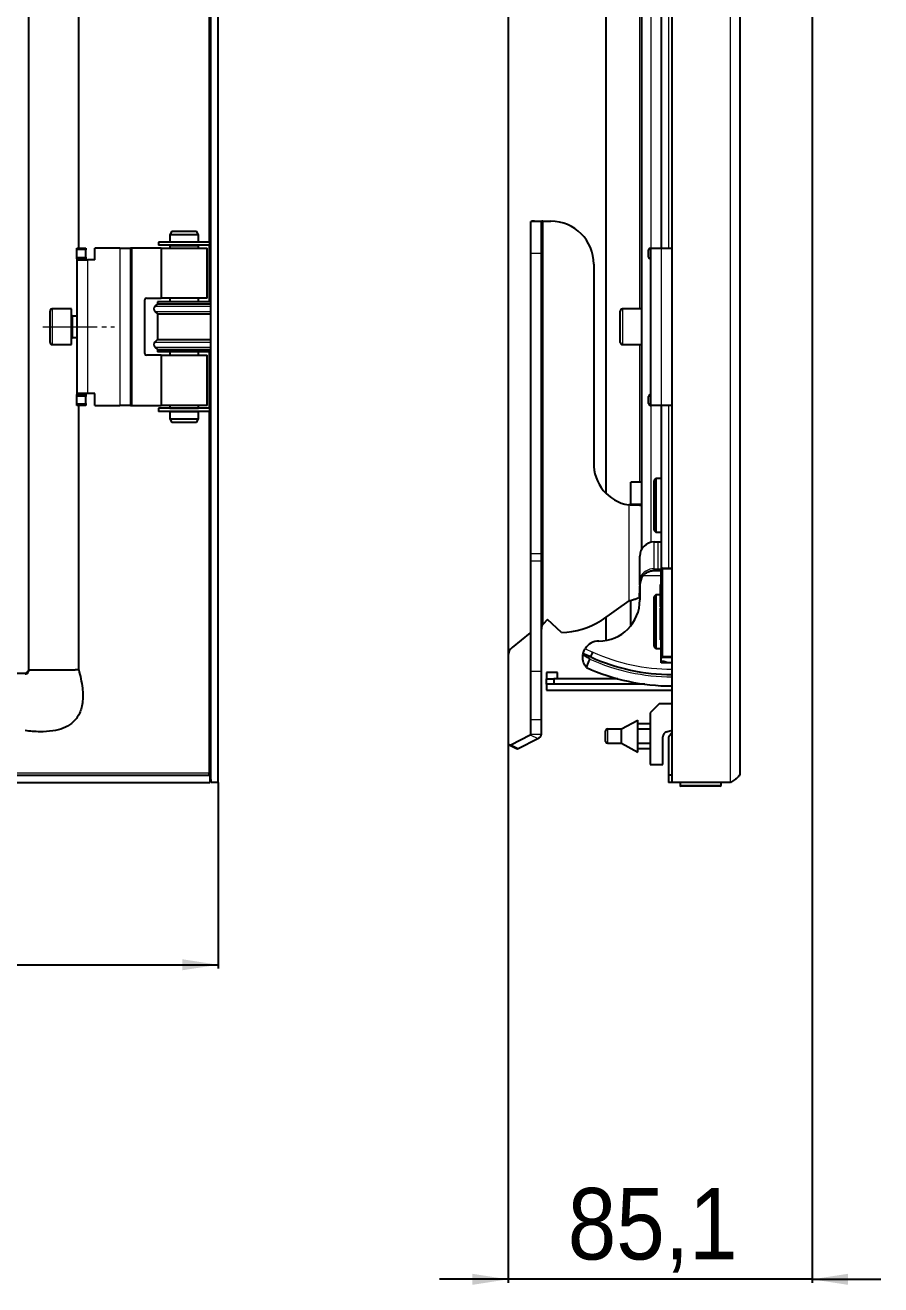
# Model space of a CAD drawing. Header units: millimetres. Extents: x -834 to 1639, y -465 to 1013.
# Drawn here: x 206.3 to 445.8, y -365.7 to -13.3 of the extents above; entities that cross this region are included whole.
import ezdxf

# ---------------------------------------------------------------- set-up
doc = ezdxf.new("R2010")
doc.units = ezdxf.units.MM
doc.linetypes.add('SLD-Осевая', pattern=[19.05, 15.24, -1.27, 1.27, -1.27])
doc.linetypes.add('SLD-Сплошная', pattern=[0])
doc.layers.add('FORMAT', color=7, linetype='SLD-Сплошная')
doc.styles.add('SLDTEXTSTYLE0', font='GOTHICI.TTF', dxfattribs={"width": 0.913})
doc.styles.add('SLDTEXTSTYLE1', font='GOTHIC.TTF', dxfattribs={"width": 0.913})
doc.dimstyles.new('SLDDIMSTYLE0', dxfattribs={"dimtxt": 20, "dimasz": 10, "dimexe": 0, "dimexo": 0.0625, "dimgap": 5, "dimtad": 2, "dimdec": 1, "dimrnd": 1e-09, "dimzin": 12, "dimdsep": 46, "dimtxsty": 'SLDTEXTSTYLE0', "dimsah": 1, "dimcen": 0.09, "dimadec": 0, "dimazin": 3, "dimtfac": 1, "dimtofl": 0, "dimtmove": 0, "dimatfit": 3, "dimfxl": 0, "dimfrac": 2, "dimtolj": 1, "dimtzin": 12, "dimarcsym": 0})
doc.dimstyles.new('SLDDIMSTYLE1', dxfattribs={"dimtxt": 20, "dimasz": 10, "dimexe": 0, "dimexo": 0.0625, "dimgap": 5, "dimtad": 2, "dimdec": 1, "dimrnd": 1e-09, "dimzin": 12, "dimdsep": 46, "dimtxsty": 'SLDTEXTSTYLE0', "dimsah": 1, "dimcen": 0.09, "dimadec": 0, "dimazin": 3, "dimtfac": 1, "dimtmove": 0, "dimatfit": 0, "dimfxl": 0, "dimfrac": 2, "dimtolj": 1, "dimtzin": 12, "dimarcsym": 0})

# ---------------------------------------------------------------- blocks, each defined once
blk = doc.blocks.new('_D_5')
at = {"layer": 'FORMAT'}
for p, q in [((341.45, 694.28), (341.45, -365.15)), ((426.53, 175.34), (426.53, -365.15)), ((341.45, -364.15), (322.22, -364.15)), ((426.53, -364.15), (341.45, -364.15)), ((426.53, -364.15), (445.76, -364.15))]:
    blk.add_line(p, q, dxfattribs=at)
for points in [[(341.45, -364.15), (331.45, -362.61), (331.45, -365.69)], [(426.53, -364.15), (436.53, -365.69), (436.53, -362.61)]]:
    blk.add_solid(points, dxfattribs=at)
at = {"layer": 'FORMAT', "insert": (358.13, -338.6), "char_height": 20, "attachment_point": 1, "style": 'SLDTEXTSTYLE1'}
blk.add_mtext('85,1', dxfattribs=at)
blk = doc.blocks.new('_D_8')
at = {"layer": 'FORMAT'}
for p, q in [((-234.72, -225.16), (-234.72, -277.15)), ((260.28, -225.16), (260.28, -277.15)), ((-234.72, -276.15), (260.28, -276.15))]:
    blk.add_line(p, q, dxfattribs=at)
for points in [[(-234.72, -276.15), (-224.72, -277.69), (-224.72, -274.61)], [(260.28, -276.15), (250.28, -274.61), (250.28, -277.69)]]:
    blk.add_solid(points, dxfattribs=at)
at = {"layer": 'FORMAT', "insert": (-9.39, -250.6), "char_height": 20, "attachment_point": 1, "style": 'SLDTEXTSTYLE1'}
blk.add_mtext('495', dxfattribs=at)

msp = doc.modelspace()

# ---------------------------------------------------------------- linework, layer by layer
at = {"color": 7, "linetype": 'SLD-Сплошная', "lineweight": 25}
for p, q in [((258.28, -225.15), (258.28, 729.85)), ((260.28, -225.15), (260.28, 729.85)), ((387.32, -225.15), (387.32, 729.85)), ((406.32, 727.25), (406.32, -222.55)), ((207.28, -193.65), (207.28, 698.35)), ((378.82, 691.25), (378.82, -159.91)), ((368.82, 648.97), (368.82, -144.26)), ((221.28, -75.65), (221.28, 580.35)), ((384.32, 580.35), (384.32, -75.65)), ((350.83, -68.17), (347.83, -68.17)), ((347.83, -77.15), (347.83, -68.17)), ((348.8, -68.15), (350.92, -68.15)), ((350.83, -77.15), (350.83, -68.17)), ((351.13, -68.15), (350.92, -68.15)), ((351.13, -68.15), (353.43, -68.15)), ((243.63, -73.95), (243.63, -74.85)), ((257.93, -73.95), (243.63, -73.95)), ((247.35, -70.9), (246.78, -71.9)), ((246.78, -71.9), (246.78, -73.9)), ((254.78, -71.9), (246.78, -71.9)), ((246.78, -73.9), (254.78, -73.9)), ((247.28, -73.9), (247.28, -73.95)), ((247.35, -70.9), (254.2, -70.9)), ((254.78, -71.9), (254.2, -70.9)), ((254.28, -73.95), (254.28, -73.9)), ((254.78, -73.9), (254.78, -71.9)), ((257.93, -74.85), (257.93, -73.95)), ((220.73, -75.65), (223.23, -75.65)), ((220.73, -76.15), (220.73, -75.65)), ((220.73, -78.15), (220.73, -76.15)), ((223.23, -75.65), (223.23, -76.15)), ((223.23, -78.15), (223.23, -76.15)), ((232.73, -75.65), (225.73, -75.65)), ((225.73, -78.95), (225.73, -75.65)), ((232.73, -75.65), (235.73, -75.65)), ((235.73, -75.65), (235.73, -119.65)), ((236.23, -75.65), (235.73, -75.65)), ((244.33, -75.65), (236.23, -75.65)), ((257.93, -74.85), (243.63, -74.85)), ((244.33, -75.65), (244.33, -89.65)), ((244.33, -75.65), (257.23, -75.65)), ((246.78, -74.9), (246.78, -75.65)), ((246.78, -74.9), (254.78, -74.9)), ((247.28, -74.85), (247.28, -74.9)), ((254.28, -74.9), (254.28, -74.85)), ((254.78, -75.65), (254.78, -74.9)), ((257.23, -89.65), (257.23, -75.65)), ((347.83, -161.2), (347.83, -77.15)), ((350.83, -161.2), (350.83, -77.15)), ((380.77, -78.15), (380.77, -76.15)), ((381.27, -75.65), (381.27, -119.65)), ((381.27, -75.65), (384.27, -75.65)), ((384.27, -75.65), (387.32, -75.65)), ((220.73, -78.65), (220.73, -78.15)), ((223.23, -78.65), (220.73, -78.65)), ((220.73, -78.65), (220.73, -78.95)), ((220.73, -78.95), (223.73, -78.95)), ((220.73, -78.95), (220.73, -116.35)), ((223.23, -78.15), (223.23, -78.65)), ((223.23, -78.95), (223.23, -78.65)), ((225.73, -78.95), (223.73, -78.95)), ((365.43, -80.15), (365.43, -135.65)), ((239.73, -105.15), (239.73, -90.15)), ((240.23, -89.65), (244.33, -89.65)), ((243.28, -91.25), (242.58, -91.93)), ((243.28, -90.65), (243.28, -91.25)), ((258.28, -90.65), (243.28, -90.65)), ((243.28, -91.25), (258.28, -91.25)), ((257.23, -89.65), (244.33, -89.65)), ((246.78, -89.65), (246.78, -90.65)), ((254.78, -90.65), (254.78, -89.65)), ((213.23, -97.65), (213.23, -93.25)), ((219.23, -92.65), (213.83, -92.65)), ((219.23, -97.65), (219.23, -92.65)), ((220.73, -94.65), (219.48, -94.65)), ((242.58, -93.36), (243.28, -94.05)), ((243.28, -94.05), (243.28, -101.25)), ((243.28, -94.05), (258.28, -94.05)), ((372.82, -97.65), (372.82, -93.25)), ((378.82, -92.65), (373.42, -92.65)), ((213.23, -102.05), (213.23, -97.65)), ((219.23, -102.65), (219.23, -97.65)), ((372.82, -102.05), (372.82, -97.65)), ((219.48, -100.65), (220.73, -100.65)), ((243.28, -101.25), (242.58, -101.93)), ((243.28, -101.25), (258.28, -101.25)), ((213.83, -102.65), (219.23, -102.65)), ((244.33, -105.65), (240.23, -105.65)), ((242.58, -103.36), (243.28, -104.05)), ((243.28, -104.05), (243.28, -104.65)), ((243.28, -104.05), (258.28, -104.05)), ((258.28, -104.65), (243.28, -104.65)), ((244.33, -105.65), (244.33, -119.65)), ((244.33, -105.65), (257.23, -105.65)), ((246.78, -104.65), (246.78, -105.65)), ((254.78, -105.65), (254.78, -104.65)), ((257.23, -119.65), (257.23, -105.65)), ((373.42, -102.65), (378.82, -102.65)), ((223.73, -116.35), (220.73, -116.35)), ((220.73, -116.35), (220.73, -116.65)), ((220.73, -116.65), (223.23, -116.65)), ((220.73, -117.15), (220.73, -116.65)), ((220.73, -119.15), (220.73, -117.15)), ((220.73, -119.65), (220.73, -119.15)), ((223.23, -119.65), (220.73, -119.65)), ((221.28, -193.65), (221.28, -119.65)), ((223.23, -116.65), (223.23, -116.35)), ((223.23, -116.65), (223.23, -117.15)), ((223.23, -119.15), (223.23, -117.15)), ((223.23, -119.15), (223.23, -119.65)), ((225.73, -116.35), (223.73, -116.35)), ((225.73, -119.65), (225.73, -116.35)), ((225.73, -119.65), (232.73, -119.65)), ((235.73, -119.65), (232.73, -119.65)), ((235.73, -119.65), (236.23, -119.65)), ((236.23, -119.65), (244.33, -119.65)), ((257.23, -119.65), (244.33, -119.65)), ((246.78, -119.65), (246.78, -120.4)), ((254.78, -120.4), (254.78, -119.65)), ((380.77, -119.15), (380.77, -117.15)), ((384.27, -119.65), (381.27, -119.65)), ((387.32, -119.65), (384.27, -119.65)), ((384.32, -119.65), (384.32, -165.15)), ((243.63, -120.45), (243.63, -121.35)), ((257.93, -120.45), (243.63, -120.45)), ((257.93, -121.35), (243.63, -121.35)), ((246.78, -120.4), (254.78, -120.4)), ((246.78, -121.4), (246.78, -123.4)), ((246.78, -121.4), (254.78, -121.4)), ((247.28, -120.4), (247.28, -120.45)), ((247.28, -121.35), (247.28, -121.4)), ((254.28, -120.45), (254.28, -120.4)), ((254.28, -121.4), (254.28, -121.35)), ((254.78, -123.4), (254.78, -121.4)), ((257.93, -121.35), (257.93, -120.45)), ((246.78, -123.4), (247.35, -124.4)), ((246.78, -123.4), (247, -123.4)), ((247, -123.4), (254.78, -123.4)), ((247.55, -124.4), (247.35, -124.4)), ((254.2, -124.4), (247.55, -124.4)), ((254.2, -124.4), (254.78, -123.4)), ((382.82, -140.15), (382.32, -140.65)), ((382.32, -147.65), (382.32, -140.65)), ((384.32, -140.15), (382.82, -140.15)), ((382.82, -140.15), (382.82, -147.65)), ((378.82, -141.11), (375.82, -141.11)), ((375.82, -141.25), (375.82, -141.11)), ((375.82, -147.4), (375.82, -141.25)), ((378.82, -147.4), (375.82, -147.4)), ((382.32, -154.65), (382.32, -147.65)), ((382.82, -147.65), (382.82, -155.15)), ((382.32, -154.65), (382.82, -155.15)), ((382.32, -157.85), (382.35, -157.85)), ((382.32, -157.85), (382.32, -157.85)), ((382.35, -157.85), (383.31, -157.85)), ((382.82, -155.15), (384.32, -155.15)), ((383.31, -157.85), (384.32, -157.85)), ((347.83, -163.2), (347.83, -161.2)), ((350.83, -163.2), (350.83, -161.2)), ((378.32, -167.79), (378.32, -161.85)), ((378.32, -167.78), (378.32, -161.85)), ((347.83, -194.09), (347.83, -163.2)), ((350.83, -194.09), (350.83, -163.2)), ((384.32, -165.15), (384.62, -165.15)), ((384.32, -189.85), (384.32, -165.45)), ((384.62, -165.15), (385.27, -165.15)), ((385.27, -165.15), (386.32, -165.15)), ((386.32, -165.15), (387.32, -165.15)), ((378.32, -169.85), (378.32, -167.79)), ((382.32, -165.85), (384.32, -165.85)), ((378.21, -172), (378.22, -172)), ((378.22, -170.17), (378.32, -170.17)), ((378.22, -170.31), (378.32, -170.31)), ((378.22, -170.31), (378.22, -171.86)), ((378.22, -171.86), (378.32, -171.86)), ((378.22, -172), (378.32, -172)), ((378.22, -172.07), (378.32, -172.07)), ((378.22, -172.2), (378.32, -172.2)), ((378.22, -173.2), (378.22, -172.2)), ((378.32, -169.85), (378.32, -174.1)), ((382.82, -172.65), (382.32, -173.15)), ((384.12, -172.65), (382.82, -172.65)), ((382.82, -172.65), (382.82, -180.15)), ((384.12, -169.79), (384.32, -169.79)), ((384.12, -172.75), (384.12, -169.79)), ((375.22, -174.35), (367.46, -179.79)), ((375.82, -181.26), (375.82, -174.17)), ((378.22, -173.7), (378.22, -173.2)), ((378.22, -173.2), (378.32, -173.2)), ((378.22, -173.7), (378.32, -173.7)), ((382.32, -180.15), (382.32, -173.15)), ((384.09, -176.19), (384.32, -176.19)), ((384.12, -172.75), (384.32, -172.75)), ((384.12, -174.74), (384.12, -172.75)), ((384.12, -174.74), (384.32, -174.74)), ((384.12, -176.1), (384.12, -174.74)), ((384.12, -176.1), (384.32, -176.1)), ((352.43, -179.51), (351.13, -180.91)), ((356.37, -183.15), (352.43, -179.51)), ((368.82, -178.84), (368.82, -185.33)), ((384.12, -179.35), (384.09, -179.35)), ((384.12, -177.76), (384.12, -176.35)), ((384.12, -177.76), (384.32, -177.76)), ((384.12, -178.8), (384.12, -177.76)), ((384.12, -178.8), (384.32, -178.8)), ((384.12, -180.68), (384.12, -178.8)), ((382.32, -187.15), (382.32, -180.15)), ((382.82, -180.15), (382.82, -187.65)), ((384.12, -180.68), (384.32, -180.68)), ((384.12, -181.48), (384.12, -180.68)), ((384.12, -181.48), (384.32, -181.48)), ((347.66, -183.3), (342.54, -187.35)), ((384.12, -185.29), (384.32, -185.29)), ((341.45, -189.58), (341.45, -214.07)), ((364.59, -190.03), (362.42, -189.13)), ((382.32, -187.15), (382.82, -187.65)), ((382.82, -187.65), (384.32, -187.65)), ((384.32, -191.65), (384.32, -189.85)), ((387.32, -190.15), (384.62, -190.15)), ((207.39, -193.65), (208.26, -193.65)), ((208.26, -193.65), (210.65, -193.65)), ((210.65, -193.65), (210.71, -193.65)), ((210.71, -193.65), (217.85, -193.65)), ((217.85, -193.65), (218, -193.65)), ((218, -193.65), (220.3, -193.65)), ((385.07, -191.35), (384.32, -191.35)), ((387.32, -191.65), (384.32, -191.65)), ((386.11, -191.65), (385.07, -191.35)), ((206.28, -194.65), (-100.32, -194.65)), ((347.83, -207.61), (347.83, -194.09)), ((350.83, -207.61), (350.83, -194.09)), ((355.22, -194.35), (352.22, -194.35)), ((352.22, -194.35), (352.22, -196.15)), ((352.22, -197.65), (352.22, -196.15)), ((352.22, -196.15), (354.22, -196.15)), ((354.22, -196.15), (354.22, -197.65)), ((372.19, -196.15), (354.22, -196.15)), ((355.22, -196.15), (355.22, -194.35)), ((352.22, -197.65), (352.22, -199.35)), ((354.22, -197.65), (352.22, -197.65)), ((352.22, -199.35), (387.32, -199.35)), ((379.71, -197.65), (354.22, -197.65)), ((383.72, -203.15), (381.22, -205.65)), ((387.32, -203.15), (383.72, -203.15)), ((347.83, -211.62), (347.83, -207.61)), ((350.83, -211.62), (350.83, -207.61)), ((373.22, -210.18), (377.72, -207.68)), ((377.72, -210.25), (377.72, -207.68)), ((381.22, -205.65), (381.22, -220.15)), ((368.72, -213.69), (368.72, -210.68)), ((369.22, -210.18), (373.22, -210.18)), ((373.22, -214.19), (373.22, -210.18)), ((377.72, -208.68), (381.22, -208.68)), ((377.72, -210.18), (381.22, -210.18)), ((377.72, -214.12), (377.72, -210.25)), ((385.81, -210.98), (387.32, -210.54)), ((387.32, -211.18), (386.32, -212.5)), ((341.71, -214.61), (343.83, -215.67)), ((342.16, -214.58), (347.66, -211.83)), ((344.28, -215.64), (349.78, -212.89)), ((369.22, -214.19), (373.22, -214.19)), ((373.22, -214.19), (377.72, -216.68)), ((377.72, -216.68), (377.72, -214.12)), ((377.72, -214.18), (381.22, -214.18)), ((384.72, -220.15), (384.72, -212.42)), ((386.32, -212.5), (386.32, -223.15)), ((377.72, -215.68), (381.22, -215.68)), ((381.22, -220.15), (384.72, -220.15)), ((-232.42, -223.15), (257.98, -223.15)), ((-232.42, -225.15), (257.98, -225.15)), ((257.68, -222.55), (257.88, -223.15)), ((257.98, -223.15), (257.98, -225.15)), ((260.28, -225.15), (258.28, -225.15)), ((386.32, -223.15), (386.32, -225.15)), ((387.32, -223.15), (386.32, -223.15)), ((387.32, -225.15), (386.32, -225.15)), ((403.72, -225.15), (387.32, -225.15)), ((389.57, -225.15), (389.57, -225.9)), ((401.07, -225.9), (401.07, -225.15)), ((390.71, -226.15), (389.82, -226.15)), ((400.82, -226.15), (390.71, -226.15))]:
    msp.add_line(p, q, dxfattribs=at)
at = {"color": 7, "linetype": 'SLD-Сплошная', "lineweight": 18}
for p, q in [((403.72, -225.15), (403.72, 729.85)), ((378.22, 597.35), (378.22, -92.65)), ((257.68, 578.65), (257.68, -73.95)), ((381.42, 580.35), (381.42, -75.65)), ((386.32, 580.35), (386.32, -75.65)), ((351.13, -68.15), (351.13, -180.91)), ((223.23, -76.15), (220.73, -76.15)), ((232.73, -75.65), (232.73, -119.65)), ((236.23, -119.65), (236.23, -75.65)), ((257.68, -74.85), (257.68, -90.65)), ((350.83, -77.15), (347.83, -77.15)), ((384.27, -75.65), (384.27, -119.65)), ((220.73, -78.15), (223.23, -78.15)), ((223.73, -78.95), (223.73, -116.35)), ((213.83, -92.65), (213.83, -97.65)), ((219.48, -94.65), (219.48, -100.65)), ((242.58, -91.93), (258.28, -91.93)), ((242.58, -93.36), (258.28, -93.36)), ((373.42, -92.65), (373.42, -97.65)), ((213.83, -97.65), (213.83, -102.65)), ((373.42, -97.65), (373.42, -102.65)), ((242.58, -101.93), (258.28, -101.93)), ((242.58, -103.36), (258.28, -103.36)), ((257.68, -104.65), (257.68, -120.45)), ((378.22, -102.65), (378.22, -141.11)), ((223.23, -117.15), (220.73, -117.15)), ((220.73, -119.15), (223.23, -119.15)), ((381.42, -119.65), (381.42, -157.95)), ((386.32, -119.65), (386.32, -165.15)), ((257.68, -121.35), (257.68, -222.55)), ((378.82, -141.25), (375.82, -141.25)), ((375.22, -147.51), (375.22, -174.35)), ((382.35, -165.35), (382.35, -157.85)), ((383.31, -157.85), (383.31, -165.35)), ((350.83, -161.2), (347.83, -161.2)), ((378.32, -161.85), (378.32, -161.85)), ((350.83, -163.2), (347.83, -163.2)), ((382.32, -165.85), (382.32, -165.35)), ((382.32, -165.35), (382.35, -165.35)), ((382.35, -165.85), (382.35, -165.35)), ((382.35, -165.35), (383.31, -165.35)), ((383.31, -165.35), (384.34, -165.35)), ((384.32, -165.45), (384.62, -165.45)), ((384.62, -165.15), (384.62, -165.45)), ((384.62, -165.45), (384.62, -189.85)), ((387.32, -165.45), (384.62, -165.45)), ((384.32, -167.35), (379.2, -167.35)), ((347.66, -183.3), (347.66, -211.83)), ((384.12, -184.05), (384.32, -184.05)), ((362.98, -187.74), (365.18, -188.65)), ((384.32, -189.85), (384.62, -189.85)), ((384.62, -189.85), (387.32, -189.85)), ((384.62, -189.85), (384.62, -190.15)), ((350.83, -194.09), (347.83, -194.09)), ((350.83, -207.61), (347.83, -207.61)), ((369.22, -210.18), (369.22, -214.19)), ((344.28, -215.64), (342.16, -214.58)), ((347.66, -211.83), (349.78, -212.89)), ((347.83, -211.62), (350.83, -211.62)), ((257.68, -222.55), (162.25, -222.55)), ((389.57, -225.9), (390.5, -225.9)), ((390.5, -225.9), (401.07, -225.9))]:
    msp.add_line(p, q, dxfattribs=at)
at = {"color": 7, "linetype": 'SLD-Сплошная', "lineweight": 25, "flags": 128}
msp.add_lwpolyline([(341.45, -214.07), (341.47, -214.23), (341.51, -214.37), (341.57, -214.49), (341.66, -214.57), (341.77, -214.63), (341.89, -214.65), (342.02, -214.63), (342.16, -214.58)], dxfattribs=at)
at = {"color": 7, "linetype": 'SLD-Сплошная', "lineweight": 25}
for centre, radius, start, end in [((353.43, -80.15), 12, 0, 90), ((381.27, -76.15), 0.5, 90, 180), ((381.27, -78.15), 0.5, 180, 270), ((240.23, -90.15), 0.5, 90, 180), ((213.83, -93.25), 0.6, 90, 180), ((219.48, -94.4), 0.25, 180, 270), ((243.28, -92.65), 1, 134.427, 225.573), ((373.42, -93.25), 0.6, 90, 180), ((213.83, -102.05), 0.6, 180, 270), ((219.48, -100.9), 0.25, 90, 180), ((243.28, -102.65), 1, 134.427, 225.573), ((373.42, -102.05), 0.6, 180, 270), ((240.23, -105.15), 0.5, 180, 270), ((381.27, -117.15), 0.5, 90, 180), ((381.27, -119.15), 0.5, 180, 270), ((377, -136.06), 11.58, 177.9311, 261.1412), ((382.32, -161.85), 4, 90, 180), ((382.32, -161.85), 4, 90, 180), ((384.62, -165.45), 0.3, 90, 180), ((382.32, -169.85), 4, 141.3178, 180), ((366.82, -174.1), 11.5, 270, 0), ((356.37, -163.15), 20, 270, 303.6901), ((366.82, -190.1), 4.5, 90, 148.4318), ((344.46, -189.67), 3.01, 129.6711, 178.3127), ((387.32, -139.95), 55, 245.5859, 270), ((384.62, -189.85), 0.3, 180, 270), ((387.32, -139.95), 58.2, 245.7035, 270), ((369.22, -210.68), 0.5, 90, 180), ((386.22, -212.42), 1.5, 106, 180), ((347.57, -211.58), 0.266, 289.1377, 351.5838), ((349.26, -211.38), 1.59, 289.1377, 351.5838), ((369.22, -213.69), 0.5, 180, 270), ((344.03, -215.22), 0.489, 246.382, 300.8858), ((389.82, -225.9), 0.25, 180, 270), ((400.82, -225.9), 0.25, 270, 0)]:
    msp.add_arc(centre, radius, start, end, dxfattribs=at)
at = {"color": 7, "linetype": 'SLD-Сплошная', "lineweight": 18}
for centre, radius, start, end in [((382.32, -169.85), 4.5, 90, 152.7195), ((382.82, -165.36), 0.491, 271.1559, 1.111), ((387.32, -139.95), 53.5, 245.559, 270), ((387.32, -139.95), 55.65, 245.6084, 270)]:
    msp.add_arc(centre, radius, start, end, dxfattribs=at)
at = {"color": 7, "linetype": 'SLD-Сплошная', "lineweight": 25}
for points in [[(348.8, -68.15), (348.66, -68.15), (348.37, -68.15), (348.07, -68.16), (347.87, -68.17), (347.85, -68.17), (347.83, -68.17)], [(350.92, -68.15), (350.91, -68.15), (350.88, -68.15), (350.86, -68.16), (350.84, -68.17), (350.84, -68.17), (350.83, -68.17)], [(378.52, -147.65), (378.36, -147.63), (378.03, -147.61), (377.22, -147.58), (376.27, -147.54), (375.57, -147.52), (375.22, -147.51)], [(378.82, -147.4), (378.81, -147.44), (378.78, -147.52), (378.61, -147.6), (378.52, -147.65)], [(347.66, -183.3), (347.69, -183.28), (347.74, -183.24), (347.79, -183.16), (347.83, -183.08), (347.83, -183.02), (347.83, -183)], [(350.83, -182.44), (350.85, -182.18), (350.89, -181.67), (351.05, -181.16), (351.13, -180.91)], [(221.28, -193.65), (221.23, -193.65), (221.15, -193.65), (220.58, -193.65), (220.3, -193.65)], [(257.98, -223.15), (257.95, -223.14), (257.9, -223.12), (257.83, -222.98), (257.75, -222.78), (257.7, -222.63), (257.68, -222.55)]]:
    msp.add_open_spline(points, degree=3, dxfattribs=at)
for points, knots in [([(378.32, -169.77), (378.32, -169.77), (378.32, -169.77), (378.32, -169.77), (378.32, -169.75), (378.32, -169.67), (378.32, -169.34), (378.32, -168.71), (378.32, -168.11), (378.32, -167.78)], [0, 0, 0, 0, 0.00167, 0.003889, 0.009531, 0.034361, 0.132751, 0.526214, 1, 1, 1, 1]), ([(379.2, -167.35), (379.37, -167.16), (379.79, -166.69), (380.74, -166.11), (381.63, -165.87), (382.2, -165.85), (382.32, -165.85), (382.32, -165.85)], [0, 0, 0, 0, 0.19414, 0.485275, 0.898779, 0.996769, 1, 1, 1, 1]), ([(378.22, -170.17), (378.22, -170.18), (378.22, -170.18), (378.22, -170.21), (378.22, -170.26), (378.22, -170.29), (378.22, -170.31)], [0, 0, 0, 0, 0.280836, 0.55925, 0.779182, 1, 1, 1, 1]), ([(378.22, -171.86), (378.22, -171.88), (378.22, -171.92), (378.22, -171.97), (378.22, -171.99), (378.22, -172), (378.22, -172)], [0, 0, 0, 0, 0.2809531, 0.5593907, 0.7790729, 1, 1, 1, 1]), ([(378.22, -171.93), (378.22, -171.95), (378.22, -172), (378.22, -172.06), (378.22, -172.07), (378.22, -172.07)], [0, 0, 0, 0, 0.280801, 0.559621, 1, 1, 1, 1]), ([(375.22, -174.35), (375.57, -174.25), (376.27, -174.05), (377.21, -173.75), (377.92, -173.49), (378.19, -173.33), (378.29, -173.27)], [0, 0, 0, 0, 0.279813, 0.559626, 0.839439, 1, 1, 1, 1]), ([(384.12, -184.05), (384.12, -183.68), (384.12, -182.98), (384.12, -182.13), (384.12, -181.68), (384.12, -181.65)], [0, 0, 0, 0, 0.522436, 0.975646, 1, 1, 1, 1]), ([(384.12, -185.29), (384.12, -185.11), (384.12, -184.77), (384.12, -184.28), (384.12, -184.05)], [0, 0, 0, 0, 0.5368, 1, 1, 1, 1]), ([(363.36, -192.98), (363.34, -192.95), (363.26, -192.86), (362.8, -192.22), (362.28, -191.02), (362.35, -189.85), (362.38, -189.37)], [0, 0, 0, 0, 0.1016514, 0.3451277, 0.7290479, 1, 1, 1, 1]), ([(362.42, -189.13), (362.41, -189.19), (362.4, -189.26), (362.38, -189.35), (362.38, -189.37)], [0, 0, 0, 0, 0.789403, 1, 1, 1, 1]), ([(364.34, -190.63), (364.34, -190.63), (364.34, -190.62), (364.34, -190.61), (364.32, -190.58), (364.2, -190.48), (363.71, -190.16), (363.07, -189.78), (362.53, -189.46), (362.38, -189.37)], [0, 0, 0, 0, 0.003748, 0.008698, 0.018275, 0.054741, 0.199177, 0.774578, 1, 1, 1, 1]), ([(362.42, -189.13), (362.43, -189.12), (362.43, -189.08), (362.5, -188.83), (362.61, -188.48), (362.78, -188.09), (362.93, -187.84), (362.98, -187.74)], [0, 0, 0, 0, 0.2129, 0.425707, 0.640613, 0.853382, 1, 1, 1, 1]), ([(364.59, -190.03), (364.59, -190.01), (364.61, -189.98), (364.71, -189.75), (364.86, -189.4), (365.02, -189.02), (365.13, -188.77), (365.18, -188.67), (365.18, -188.65)], [0, 0, 0, 0, 0.214635, 0.429269, 0.643917, 0.858595, 0.982146, 1, 1, 1, 1]), ([(207.31, -193.65), (207.3, -193.78), (207.27, -194.03), (207.14, -194.22), (207.02, -194.32), (206.97, -194.42), (206.95, -194.49), (206.93, -194.55), (206.92, -194.58), (206.9, -194.62), (206.87, -194.67), (206.81, -194.72), (206.69, -194.78), (206.5, -194.82), (206.36, -194.81), (206.28, -194.81)], [0, 0, 0, 0, 0.233411, 0.418546, 0.549351, 0.595026, 0.631329, 0.647111, 0.661994, 0.676639, 0.691742, 0.725563, 0.766794, 0.872627, 1, 1, 1, 1]), ([(221.28, -193.65), (221.68, -195.33), (222.42, -198.37), (222.51, -202.68), (221.54, -206.23), (219.49, -208.68), (216.85, -210.11), (213.83, -210.84), (210.23, -211.05), (207.66, -210.79), (206.28, -210.65)], [0, 0, 0, 0, 0.176067, 0.318225, 0.435596, 0.543482, 0.633889, 0.737152, 0.858183, 1, 1, 1, 1]), ([(206.28, -194.65), (206.5, -194.5), (206.9, -194.23), (207.16, -193.83), (207.28, -193.65)], [0, 0, 0, 0, 0.556114, 1, 1, 1, 1]), ([(363.36, -192.98), (363.38, -192.94), (363.42, -192.84), (363.66, -192.28), (363.98, -191.48), (364.24, -190.86), (364.34, -190.63)], [0, 0, 0, 0, 0.237351, 0.529954, 0.830331, 1, 1, 1, 1]), ([(257.98, -223.44), (258.01, -223.52), (258.12, -223.85), (258.24, -224.41), (258.26, -224.9), (258.28, -225.15)], [0, 0, 0, 0, 0.141742, 0.566203, 1, 1, 1, 1]), ([(406.32, -222.55), (406.29, -222.73), (406.23, -223.13), (405.7, -223.76), (404.83, -224.44), (404.1, -224.9), (403.72, -225.15)], [0, 0, 0, 0, 0.2113527, 0.4661677, 0.7210903, 1, 1, 1, 1])]:
    msp.add_open_spline(points, degree=3, knots=knots, dxfattribs=at)
at = {"layer": 'FORMAT', "linetype": 'SLD-Осевая', "lineweight": 18}
msp.add_line((211.23, -97.65), (231.23, -97.65), dxfattribs=at)

# ---------------------------------------------------------------- dimensions: what is measured, and where the dimension line sits
at = {"layer": 'FORMAT'}
for base, p1, p2, dimstyle, picture, middle in [((341.45, -364.15), (426.53, 175.35), (341.45, 694.29), 'SLDDIMSTYLE1', '_D_5', (383.99, -364.15)), ((260.28, -276.15), (-234.72, -225.15), (260.28, -225.15), 'SLDDIMSTYLE0', '_D_8', (12.78, -276.15))]:
    dim = msp.add_linear_dim(base=base, p1=p1, p2=p2, dimstyle=dimstyle, dxfattribs=at)
    dim.commit()
    dim.dimension.update_dxf_attribs({"geometry": picture, "text_midpoint": middle, "dimtype": 160})

doc.saveas('drawing.dxf')
